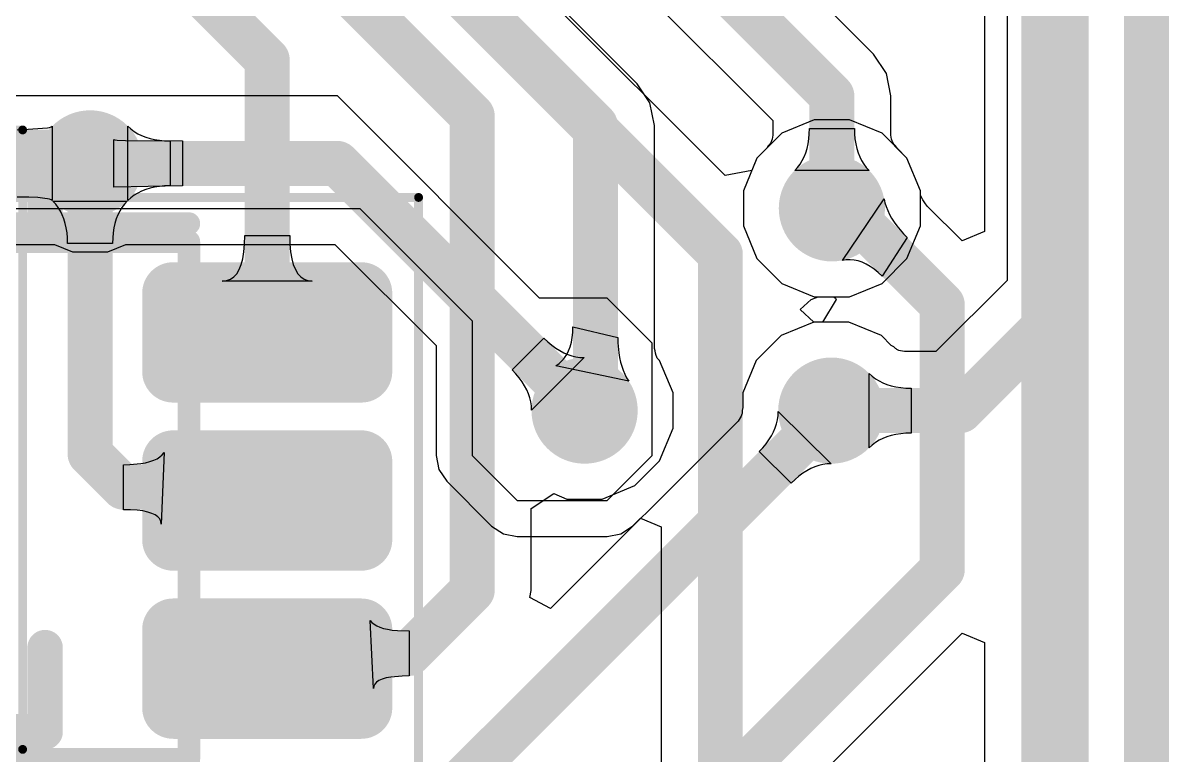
# Model space of a CAD drawing. Header units: inches. Extents: x 1.37 to 4.6, y 1.74 to 5.29.
# Drawn here: x 4.2601 to 4.515, y 4.5884 to 4.7512 of the extents above; entities that cross this region are included whole.
import ezdxf

# ---------------------------------------------------------------- set-up
doc = ezdxf.new("R2010")
doc.units = ezdxf.units.IN
doc.header["$MEASUREMENT"] = 0
for name, color, linetype in [('BottomLayer', 5, 'Continuous'), ('BottomOverlay', 54, 'Continuous'), ('KeepOutLayer', 6, 'Continuous'), ('Mechanical13', 56, 'Continuous'), ('Mechanical15', 56, 'Continuous'), ('TopLayer', 1, 'Continuous'), ('TopOverlay', 2, 'Continuous'), ('TopPaste', 8, 'Continuous'), ('TopSolder', 216, 'Continuous'), ('ViaHoleLayer', 16, 'Continuous')]:
    doc.layers.add(name, color=color, linetype=linetype)

# ---------------------------------------------------------------- blocks, each defined once
blk = doc.blocks.new('SOT95P280X145_6N_24')
at = {"layer": 'TopLayer'}
h = blk.add_hatch(color=1, dxfattribs=at)
edge = h.paths.add_edge_path()
edge.add_arc((-0.07032, 0.04611), 0.0029, 90, 180)
edge.add_line((-0.07323, 0.04611), (-0.07323, 0.02869))
edge.add_arc((-0.07032, 0.02869), 0.0029, 180, 270)
edge.add_line((-0.07032, 0.02579), (-0.02849, 0.02579))
edge.add_arc((-0.02849, 0.02869), 0.0029, 270, 360)
edge.add_line((-0.02559, 0.02869), (-0.02559, 0.04611))
edge.add_arc((-0.02849, 0.04611), 0.0029, 0, 90)
edge.add_line((-0.02849, 0.04902), (-0.07032, 0.04902))
h = blk.add_hatch(color=1, dxfattribs=at)
edge = h.paths.add_edge_path()
edge.add_arc((0.02849, 0.04611), 0.0029, 90, 180)
edge.add_line((0.02559, 0.04611), (0.02559, 0.02869))
edge.add_arc((0.02849, 0.02869), 0.0029, 180, 270)
edge.add_line((0.02849, 0.02579), (0.07032, 0.02579))
edge.add_arc((0.07032, 0.02869), 0.0029, 270, 360)
edge.add_line((0.07323, 0.02869), (0.07323, 0.04611))
edge.add_arc((0.07032, 0.04611), 0.0029, 0, 90)
edge.add_line((0.07032, 0.04902), (0.02849, 0.04902))
h = blk.add_hatch(color=1, dxfattribs=at)
edge = h.paths.add_edge_path()
edge.add_arc((-0.07032, 0.00871), 0.0029, 90, 180)
edge.add_line((-0.07323, 0.00871), (-0.07323, -0.00871))
edge.add_arc((-0.07032, -0.00871), 0.0029, 180, 270)
edge.add_line((-0.07032, -0.01161), (-0.02849, -0.01161))
edge.add_arc((-0.02849, -0.00871), 0.0029, 270, 360)
edge.add_line((-0.02559, -0.00871), (-0.02559, 0.00871))
edge.add_arc((-0.02849, 0.00871), 0.0029, 0, 90)
edge.add_line((-0.02849, 0.01161), (-0.07032, 0.01161))
h = blk.add_hatch(color=1, dxfattribs=at)
edge = h.paths.add_edge_path()
edge.add_arc((0.02849, 0.00871), 0.0029, 90, 180)
edge.add_line((0.02559, 0.00871), (0.02559, -0.00871))
edge.add_arc((0.02849, -0.00871), 0.0029, 180, 270)
edge.add_line((0.02849, -0.01161), (0.07032, -0.01161))
edge.add_arc((0.07032, -0.00871), 0.0029, 270, 360)
edge.add_line((0.07323, -0.00871), (0.07323, 0.00871))
edge.add_arc((0.07032, 0.00871), 0.0029, 0, 90)
edge.add_line((0.07032, 0.01161), (0.02849, 0.01161))
h = blk.add_hatch(color=1, dxfattribs=at)
edge = h.paths.add_edge_path()
edge.add_arc((-0.07032, -0.02869), 0.0029, 90, 180)
edge.add_line((-0.07323, -0.02869), (-0.07323, -0.04611))
edge.add_arc((-0.07032, -0.04611), 0.0029, 180, 270)
edge.add_line((-0.07032, -0.04902), (-0.02849, -0.04902))
edge.add_arc((-0.02849, -0.04611), 0.0029, 270, 360)
edge.add_line((-0.02559, -0.04611), (-0.02559, -0.02869))
edge.add_arc((-0.02849, -0.02869), 0.0029, 0, 90)
edge.add_line((-0.02849, -0.02579), (-0.07032, -0.02579))
h = blk.add_hatch(color=1, dxfattribs=at)
edge = h.paths.add_edge_path()
edge.add_arc((0.02849, -0.02869), 0.0029, 90, 180)
edge.add_line((0.02559, -0.02869), (0.02559, -0.04611))
edge.add_arc((0.02849, -0.04611), 0.0029, 180, 270)
edge.add_line((0.02849, -0.04902), (0.07032, -0.04902))
edge.add_arc((0.07032, -0.04611), 0.0029, 270, 360)
edge.add_line((0.07323, -0.04611), (0.07323, -0.02869))
edge.add_arc((0.07032, -0.02869), 0.0029, 0, 90)
edge.add_line((0.07032, -0.02579), (0.02849, -0.02579))
at = {"layer": 'TopPaste'}
h = blk.add_hatch(color=8, dxfattribs=at)
edge = h.paths.add_edge_path()
edge.add_arc((-0.07032, 0.04611), 0.0029, 90, 180)
edge.add_line((-0.07323, 0.04611), (-0.07323, 0.02869))
edge.add_arc((-0.07032, 0.02869), 0.0029, 180, 270)
edge.add_line((-0.07032, 0.02579), (-0.02849, 0.02579))
edge.add_arc((-0.02849, 0.02869), 0.0029, 270, 360)
edge.add_line((-0.02559, 0.02869), (-0.02559, 0.04611))
edge.add_arc((-0.02849, 0.04611), 0.0029, 0, 90)
edge.add_line((-0.02849, 0.04902), (-0.07032, 0.04902))
h = blk.add_hatch(color=8, dxfattribs=at)
edge = h.paths.add_edge_path()
edge.add_arc((0.02849, 0.04611), 0.0029, 90, 180)
edge.add_line((0.02559, 0.04611), (0.02559, 0.02869))
edge.add_arc((0.02849, 0.02869), 0.0029, 180, 270)
edge.add_line((0.02849, 0.02579), (0.07032, 0.02579))
edge.add_arc((0.07032, 0.02869), 0.0029, 270, 360)
edge.add_line((0.07323, 0.02869), (0.07323, 0.04611))
edge.add_arc((0.07032, 0.04611), 0.0029, 0, 90)
edge.add_line((0.07032, 0.04902), (0.02849, 0.04902))
h = blk.add_hatch(color=8, dxfattribs=at)
edge = h.paths.add_edge_path()
edge.add_arc((-0.07032, 0.00871), 0.0029, 90, 180)
edge.add_line((-0.07323, 0.00871), (-0.07323, -0.00871))
edge.add_arc((-0.07032, -0.00871), 0.0029, 180, 270)
edge.add_line((-0.07032, -0.01161), (-0.02849, -0.01161))
edge.add_arc((-0.02849, -0.00871), 0.0029, 270, 360)
edge.add_line((-0.02559, -0.00871), (-0.02559, 0.00871))
edge.add_arc((-0.02849, 0.00871), 0.0029, 0, 90)
edge.add_line((-0.02849, 0.01161), (-0.07032, 0.01161))
h = blk.add_hatch(color=8, dxfattribs=at)
edge = h.paths.add_edge_path()
edge.add_arc((0.02849, 0.00871), 0.0029, 90, 180)
edge.add_line((0.02559, 0.00871), (0.02559, -0.00871))
edge.add_arc((0.02849, -0.00871), 0.0029, 180, 270)
edge.add_line((0.02849, -0.01161), (0.07032, -0.01161))
edge.add_arc((0.07032, -0.00871), 0.0029, 270, 360)
edge.add_line((0.07323, -0.00871), (0.07323, 0.00871))
edge.add_arc((0.07032, 0.00871), 0.0029, 0, 90)
edge.add_line((0.07032, 0.01161), (0.02849, 0.01161))
h = blk.add_hatch(color=8, dxfattribs=at)
edge = h.paths.add_edge_path()
edge.add_arc((-0.07032, -0.02869), 0.0029, 90, 180)
edge.add_line((-0.07323, -0.02869), (-0.07323, -0.04611))
edge.add_arc((-0.07032, -0.04611), 0.0029, 180, 270)
edge.add_line((-0.07032, -0.04902), (-0.02849, -0.04902))
edge.add_arc((-0.02849, -0.04611), 0.0029, 270, 360)
edge.add_line((-0.02559, -0.04611), (-0.02559, -0.02869))
edge.add_arc((-0.02849, -0.02869), 0.0029, 0, 90)
edge.add_line((-0.02849, -0.02579), (-0.07032, -0.02579))
h = blk.add_hatch(color=8, dxfattribs=at)
edge = h.paths.add_edge_path()
edge.add_arc((0.02849, -0.02869), 0.0029, 90, 180)
edge.add_line((0.02559, -0.02869), (0.02559, -0.04611))
edge.add_arc((0.02849, -0.04611), 0.0029, 180, 270)
edge.add_line((0.02849, -0.04902), (0.07032, -0.04902))
edge.add_arc((0.07032, -0.04611), 0.0029, 270, 360)
edge.add_line((0.07323, -0.04611), (0.07323, -0.02869))
edge.add_arc((0.07032, -0.02869), 0.0029, 0, 90)
edge.add_line((0.07032, -0.02579), (0.02849, -0.02579))
at = {"layer": 'TopSolder'}
h = blk.add_hatch(color=216, dxfattribs=at)
edge = h.paths.add_edge_path()
edge.add_arc((-0.07032, 0.04611), 0.0069, 90, 180)
edge.add_line((-0.07723, 0.04611), (-0.07723, 0.02869))
edge.add_arc((-0.07032, 0.02869), 0.0069, 180, 270)
edge.add_line((-0.07032, 0.02179), (-0.02849, 0.02179))
edge.add_arc((-0.02849, 0.02869), 0.0069, 270, 360)
edge.add_line((-0.02159, 0.02869), (-0.02159, 0.04611))
edge.add_arc((-0.02849, 0.04611), 0.0069, 0, 90)
edge.add_line((-0.02849, 0.05302), (-0.07032, 0.05302))
h = blk.add_hatch(color=216, dxfattribs=at)
edge = h.paths.add_edge_path()
edge.add_arc((0.02849, 0.04611), 0.0069, 90, 180)
edge.add_line((0.02159, 0.04611), (0.02159, 0.02869))
edge.add_arc((0.02849, 0.02869), 0.0069, 180, 270)
edge.add_line((0.02849, 0.02179), (0.07032, 0.02179))
edge.add_arc((0.07032, 0.02869), 0.0069, 270, 360)
edge.add_line((0.07723, 0.02869), (0.07723, 0.04611))
edge.add_arc((0.07032, 0.04611), 0.0069, 0, 90)
edge.add_line((0.07032, 0.05302), (0.02849, 0.05302))
h = blk.add_hatch(color=216, dxfattribs=at)
edge = h.paths.add_edge_path()
edge.add_arc((-0.07032, 0.00871), 0.0069, 90, 180)
edge.add_line((-0.07723, 0.00871), (-0.07723, -0.00871))
edge.add_arc((-0.07032, -0.00871), 0.0069, 180, 270)
edge.add_line((-0.07032, -0.01561), (-0.02849, -0.01561))
edge.add_arc((-0.02849, -0.00871), 0.0069, 270, 360)
edge.add_line((-0.02159, -0.00871), (-0.02159, 0.00871))
edge.add_arc((-0.02849, 0.00871), 0.0069, 0, 90)
edge.add_line((-0.02849, 0.01561), (-0.07032, 0.01561))
h = blk.add_hatch(color=216, dxfattribs=at)
edge = h.paths.add_edge_path()
edge.add_arc((0.02849, 0.00871), 0.0069, 90, 180)
edge.add_line((0.02159, 0.00871), (0.02159, -0.00871))
edge.add_arc((0.02849, -0.00871), 0.0069, 180, 270)
edge.add_line((0.02849, -0.01561), (0.07032, -0.01561))
edge.add_arc((0.07032, -0.00871), 0.0069, 270, 360)
edge.add_line((0.07723, -0.00871), (0.07723, 0.00871))
edge.add_arc((0.07032, 0.00871), 0.0069, 0, 90)
edge.add_line((0.07032, 0.01561), (0.02849, 0.01561))
h = blk.add_hatch(color=216, dxfattribs=at)
edge = h.paths.add_edge_path()
edge.add_arc((-0.07032, -0.02869), 0.0069, 90, 180)
edge.add_line((-0.07723, -0.02869), (-0.07723, -0.04611))
edge.add_arc((-0.07032, -0.04611), 0.0069, 180, 270)
edge.add_line((-0.07032, -0.05302), (-0.02849, -0.05302))
edge.add_arc((-0.02849, -0.04611), 0.0069, 270, 360)
edge.add_line((-0.02159, -0.04611), (-0.02159, -0.02869))
edge.add_arc((-0.02849, -0.02869), 0.0069, 0, 90)
edge.add_line((-0.02849, -0.02179), (-0.07032, -0.02179))
h = blk.add_hatch(color=216, dxfattribs=at)
edge = h.paths.add_edge_path()
edge.add_arc((0.02849, -0.02869), 0.0069, 90, 180)
edge.add_line((0.02159, -0.02869), (0.02159, -0.04611))
edge.add_arc((0.02849, -0.04611), 0.0069, 180, 270)
edge.add_line((0.02849, -0.05302), (0.07032, -0.05302))
edge.add_arc((0.07032, -0.04611), 0.0069, 270, 360)
edge.add_line((0.07723, -0.04611), (0.07723, -0.02869))
edge.add_arc((0.07032, -0.02869), 0.0069, 0, 90)
edge.add_line((0.07032, -0.02179), (0.02849, -0.02179))
at = {"layer": 'Mechanical13', "const_width": 0.005}
for points in [[(-0.03199, 0.05758), (0.03199, 0.05758)], [(-0.03199, -0.05758), (-0.03199, 0.05758)], [(0.03199, -0.05758), (0.03199, 0.05758)], [(-0.03199, -0.05758), (0.03199, -0.05758)]]:
    blk.add_lwpolyline(points, dxfattribs=at)
at = {"layer": 'Mechanical13'}
for points, const_width in [([(-0.03324, 0.05758, 1), (-0.03074, 0.05758, 1)], 0.0025), ([(-0.03324, 0.05758, 1), (-0.03074, 0.05758, 1)], 0.0025), ([(0.03074, 0.05758, 1), (0.03324, 0.05758, 1)], 0.0025), ([(0.03074, 0.05758, 1), (0.03324, 0.05758, 1)], 0.0025), ([(-0.09665, 0.0372, 1), (-0.10453, 0.0372, 1)], 0.00787), ([(-0.1065, 0.0372, 1), (-0.10256, 0.0372, 1)], 0.00394), ([(-0.09862, 0.0372, 1), (-0.09469, 0.0372, 1)], 0.00394), ([(-0.03324, -0.05758, 1), (-0.03074, -0.05758, 1)], 0.0025), ([(-0.03324, -0.05758, 1), (-0.03074, -0.05758, 1)], 0.0025), ([(0.03074, -0.05758, 1), (0.03324, -0.05758, 1)], 0.0025), ([(0.03074, -0.05758, 1), (0.03324, -0.05758, 1)], 0.0025)]:
    blk.add_lwpolyline(points, format="xyb", close=True, dxfattribs=dict(at, const_width=const_width))
at = {"layer": 'Mechanical15', "const_width": 0.00197}
for points in [[(-0.08307, -0.06742), (-0.08307, 0.06742)], [(-0.08307, 0.06742), (0.08307, 0.06742)], [(0.08307, -0.06742), (0.08307, 0.06742)], [(-0.08307, -0.06742), (0.08307, -0.06742)]]:
    blk.add_lwpolyline(points, dxfattribs=at)
at = {"layer": 'Mechanical15', "const_width": 0.000984}
for points in [[(-0.08356, 0.06742, 1), (-0.08258, 0.06742, 1)], [(-0.08356, 0.06742, 1), (-0.08258, 0.06742, 1)], [(0.08258, 0.06742, 1), (0.08356, 0.06742, 1)], [(0.08258, 0.06742, 1), (0.08356, 0.06742, 1)], [(-0.08356, -0.06742, 1), (-0.08258, -0.06742, 1)], [(-0.08356, -0.06742, 1), (-0.08258, -0.06742, 1)], [(0.08258, -0.06742, 1), (0.08356, -0.06742, 1)], [(0.08258, -0.06742, 1), (0.08356, -0.06742, 1)]]:
    blk.add_lwpolyline(points, format="xyb", close=True, dxfattribs=at)
at = {"layer": 'TopOverlay', "const_width": 0.005}
for points in [[(-0.03199, 0.06161), (0.03199, 0.06161)], [(-0.03199, -0.06161), (0.03199, -0.06161)]]:
    blk.add_lwpolyline(points, dxfattribs=at)
at = {"layer": 'TopOverlay'}
for points, const_width in [([(-0.03324, 0.06161, 1), (-0.03074, 0.06161, 1)], 0.0025), ([(0.03074, 0.06161, 1), (0.03324, 0.06161, 1)], 0.0025), ([(-0.09665, 0.0372, 1), (-0.10453, 0.0372, 1)], 0.00787), ([(-0.1065, 0.0372, 1), (-0.10256, 0.0372, 1)], 0.00394), ([(-0.09862, 0.0372, 1), (-0.09469, 0.0372, 1)], 0.00394), ([(-0.03324, -0.06161, 1), (-0.03074, -0.06161, 1)], 0.0025), ([(0.03074, -0.06161, 1), (0.03324, -0.06161, 1)], 0.0025)]:
    blk.add_lwpolyline(points, format="xyb", close=True, dxfattribs=dict(at, const_width=const_width))
blk = doc.blocks.new('DIODE_SMA_B_145')
at = {"layer": 'BottomOverlay', "const_width": 0.00787}
for points in [[(-0.145, 0.065), (-0.145, 0.04626)], [(0.14764, 0.065), (-0.145, 0.065)], [(-0.145, -0.04626), (-0.145, -0.065)], [(0.14764, -0.065), (-0.145, -0.065)]]:
    blk.add_lwpolyline(points, dxfattribs=at)
at = {"layer": 'BottomOverlay', "const_width": 0.00394}
for points in [[(-0.14697, 0.065, 1), (-0.14303, 0.065, 1)], [(-0.14697, 0.065, 1), (-0.14303, 0.065, 1)], [(-0.14697, 0.04626, 1), (-0.14303, 0.04626, 1)], [(-0.14697, -0.04626, 1), (-0.14303, -0.04626, 1)], [(-0.14697, -0.065, 1), (-0.14303, -0.065, 1)], [(-0.14697, -0.065, 1), (-0.14303, -0.065, 1)]]:
    blk.add_lwpolyline(points, format="xyb", close=True, dxfattribs=at)
at = {"layer": 'Mechanical15', "const_width": 0.00197}
for points in [[(-0.14, 0.0689), (-0.14, -0.0689)], [(0.14, 0.0689), (-0.14, 0.0689)], [(0.14, -0.0689), (-0.14, -0.0689)]]:
    blk.add_lwpolyline(points, dxfattribs=at)
at = {"layer": 'Mechanical15', "const_width": 0.000984}
for points in [[(-0.14049, 0.0689, 1), (-0.13951, 0.0689, 1)], [(-0.14049, 0.0689, 1), (-0.13951, 0.0689, 1)], [(-0.14049, -0.0689, 1), (-0.13951, -0.0689, 1)], [(-0.14049, -0.0689, 1), (-0.13951, -0.0689, 1)]]:
    blk.add_lwpolyline(points, format="xyb", close=True, dxfattribs=at)

msp = doc.modelspace()

# ---------------------------------------------------------------- hatches: boundary and pattern name
at = {"layer": 'BottomLayer'}
h = msp.add_hatch(color=5, dxfattribs=at)
edge = h.paths.add_edge_path()
edge.add_arc((4.275, 4.72), 0.01181, 0, 360)
h = msp.add_hatch(color=5, dxfattribs=at)
edge = h.paths.add_edge_path()
edge.add_arc((4.44, 4.71), 0.01181, 0, 360)
h = msp.add_hatch(color=5, dxfattribs=at)
edge = h.paths.add_edge_path()
edge.add_arc((4.385, 4.665), 0.01181, 0, 360)
h = msp.add_hatch(color=5, dxfattribs=at)
edge = h.paths.add_edge_path()
edge.add_arc((4.43987, 4.665), 0.01181, 0, 360)
at = {"layer": 'TopLayer'}
h = msp.add_hatch(color=1, dxfattribs=at)
edge = h.paths.add_edge_path()
edge.add_arc((4.275, 4.72), 0.01181, 0, 360)
h = msp.add_hatch(color=1, dxfattribs=at)
edge = h.paths.add_edge_path()
edge.add_arc((4.44, 4.71), 0.01181, 0, 360)
h = msp.add_hatch(color=1, dxfattribs=at)
edge = h.paths.add_edge_path()
edge.add_arc((4.385, 4.665), 0.01181, 0, 360)
h = msp.add_hatch(color=1, dxfattribs=at)
edge = h.paths.add_edge_path()
edge.add_arc((4.43987, 4.665), 0.01181, 0, 360)
at = {"layer": 'ViaHoleLayer'}
h = msp.add_hatch(color=16, dxfattribs=at)
edge = h.paths.add_edge_path()
edge.add_arc((4.275, 4.72), 0.00591, 0, 360)
h = msp.add_hatch(color=16, dxfattribs=at)
edge = h.paths.add_edge_path()
edge.add_arc((4.44, 4.71), 0.00591, 0, 360)
h = msp.add_hatch(color=16, dxfattribs=at)
edge = h.paths.add_edge_path()
edge.add_arc((4.385, 4.665), 0.00591, 0, 360)
h = msp.add_hatch(color=16, dxfattribs=at)
edge = h.paths.add_edge_path()
edge.add_arc((4.43987, 4.665), 0.00591, 0, 360)

# ---------------------------------------------------------------- linework, layer by layer
at = {"layer": 'BottomLayer'}
for p, q in [((4.34462, 4.81182), (4.42687, 4.72956)), ((4.479, 4.804), (4.479, 4.69397)), ((4.41629, 4.71727), (4.35721, 4.77635)), ((4.44928, 4.74428), (4.41794, 4.77562)), ((4.45213, 4.74002), (4.44928, 4.74428)), ((4.45313, 4.735), (4.45213, 4.74002)), ((4.33, 4.735), (3.965, 4.735)), ((4.375, 4.69), (4.33, 4.735)), ((4.45313, 4.72627), (4.45313, 4.735)), ((4.42687, 4.72956), (4.42687, 4.72627)), ((4.25879, 4.7275), (4.26013, 4.72751)), ((4.26013, 4.72751), (4.26555, 4.72788)), ((4.26555, 4.72788), (4.26601, 4.72799)), ((4.26601, 4.72799), (4.26635, 4.72812)), ((4.26635, 4.72812), (4.26657, 4.72827)), ((4.26657, 4.72827), (4.26657, 4.71173)), ((4.28343, 4.71173), (4.28343, 4.72827)), ((4.28343, 4.72827), (4.2841, 4.72765)), ((4.2841, 4.72765), (4.28483, 4.72709)), ((4.28483, 4.72709), (4.28562, 4.7266)), ((4.28562, 4.7266), (4.28647, 4.72618)), ((4.43487, 4.72545), (4.43497, 4.72659)), ((4.43497, 4.72659), (4.435, 4.72779)), ((4.435, 4.72779), (4.445, 4.72779)), ((4.445, 4.72779), (4.44503, 4.72659)), ((4.44503, 4.72659), (4.44513, 4.72545)), ((4.2803, 4.71469), (4.2803, 4.72531)), ((4.2803, 4.72531), (4.28051, 4.72525)), ((4.28051, 4.72525), (4.28101, 4.7252)), ((4.28101, 4.7252), (4.28289, 4.72511)), ((4.28289, 4.72511), (4.29559, 4.725)), ((4.28647, 4.72618), (4.28737, 4.72582)), ((4.28737, 4.72582), (4.28834, 4.72552)), ((4.28834, 4.72552), (4.28936, 4.72529)), ((4.28936, 4.72529), (4.29045, 4.72513)), ((4.29045, 4.72513), (4.29159, 4.72503)), ((4.29159, 4.72503), (4.29279, 4.725)), ((4.29279, 4.725), (4.29279, 4.715)), ((4.29559, 4.725), (4.29559, 4.715)), ((4.4262, 4.72428), (4.42584, 4.72389)), ((4.42629, 4.7244), (4.4262, 4.72428)), ((4.42639, 4.72455), (4.42629, 4.7244)), ((4.42649, 4.72476), (4.42639, 4.72455)), ((4.4266, 4.72503), (4.42649, 4.72476)), ((4.42671, 4.72539), (4.4266, 4.72503)), ((4.42681, 4.72584), (4.42671, 4.72539)), ((4.42687, 4.72627), (4.42681, 4.72584)), ((4.43448, 4.72334), (4.43471, 4.72436)), ((4.43471, 4.72436), (4.43487, 4.72545)), ((4.44513, 4.72545), (4.44529, 4.72436)), ((4.44529, 4.72436), (4.44552, 4.72334)), ((4.45319, 4.72584), (4.45313, 4.72627)), ((4.45329, 4.72539), (4.45319, 4.72584)), ((4.4534, 4.72503), (4.45329, 4.72539)), ((4.45351, 4.72476), (4.4534, 4.72503)), ((4.45361, 4.72455), (4.45351, 4.72476)), ((4.45371, 4.7244), (4.45361, 4.72455)), ((4.4538, 4.72428), (4.45371, 4.7244)), ((4.45416, 4.72389), (4.4538, 4.72428)), ((4.42551, 4.72335), (4.42331, 4.72115)), ((4.42584, 4.72389), (4.42551, 4.72335)), ((4.4334, 4.72062), (4.43382, 4.72147)), ((4.43382, 4.72147), (4.43418, 4.72237)), ((4.43418, 4.72237), (4.43448, 4.72334)), ((4.44552, 4.72334), (4.44582, 4.72237)), ((4.44582, 4.72237), (4.44618, 4.72147)), ((4.44618, 4.72147), (4.4466, 4.72062)), ((4.45449, 4.72335), (4.45416, 4.72389)), ((4.45669, 4.72115), (4.45449, 4.72335)), ((4.42331, 4.72115), (4.42219, 4.71844)), ((4.43173, 4.71843), (4.43235, 4.7191)), ((4.43235, 4.7191), (4.43291, 4.71983)), ((4.43291, 4.71983), (4.4334, 4.72062)), ((4.4466, 4.72062), (4.44709, 4.71983)), ((4.44709, 4.71983), (4.44765, 4.7191)), ((4.44765, 4.7191), (4.44827, 4.71843)), ((4.45969, 4.71392), (4.45669, 4.72115)), ((4.42219, 4.71844), (4.41629, 4.71727)), ((4.44827, 4.71843), (4.43173, 4.71843)), ((4.29559, 4.715), (4.2803, 4.71469)), ((4.28647, 4.71382), (4.28562, 4.7134)), ((4.28737, 4.71418), (4.28647, 4.71382)), ((4.28834, 4.71448), (4.28737, 4.71418)), ((4.28936, 4.71471), (4.28834, 4.71448)), ((4.29045, 4.71487), (4.28936, 4.71471)), ((4.29159, 4.71497), (4.29045, 4.71487)), ((4.29279, 4.715), (4.29159, 4.71497)), ((4.45969, 4.70608), (4.45969, 4.71392)), ((4.26135, 4.71247), (4.25879, 4.7125)), ((4.2634, 4.71238), (4.26135, 4.71247)), ((4.26496, 4.71222), (4.2634, 4.71238)), ((4.26555, 4.71212), (4.26496, 4.71222)), ((4.26601, 4.71201), (4.26555, 4.71212)), ((4.26635, 4.71188), (4.26601, 4.71201)), ((4.26657, 4.71173), (4.26635, 4.71188)), ((4.2841, 4.71235), (4.28343, 4.71173)), ((4.28483, 4.71291), (4.2841, 4.71235)), ((4.28562, 4.7134), (4.28483, 4.71291)), ((3.975, 4.71), (4.335, 4.71)), ((4.335, 4.71), (4.36, 4.685)), ((4.45669, 4.69885), (4.45969, 4.70608)), ((4.25795, 4.70197), (4.26708, 4.70197)), ((4.26708, 4.70197), (4.27108, 4.70031)), ((4.27892, 4.70031), (4.28292, 4.70197)), ((4.28292, 4.70197), (4.32947, 4.70197)), ((4.32947, 4.70197), (4.35197, 4.67947)), ((4.27108, 4.70031), (4.27892, 4.70031)), ((4.45115, 4.69331), (4.45669, 4.69885)), ((4.479, 4.69397), (4.46315, 4.67813)), ((4.44392, 4.69032), (4.45115, 4.69331)), ((4.39, 4.69), (4.375, 4.69)), ((4.4, 4.68), (4.39, 4.69)), ((4.43292, 4.68751), (4.43538, 4.68969)), ((4.43538, 4.68969), (4.43692, 4.69032)), ((4.43692, 4.69032), (4.44392, 4.69032)), ((4.43596, 4.68468), (4.43292, 4.68751)), ((4.36, 4.685), (4.36, 4.675)), ((4.44379, 4.68468), (4.43596, 4.68468)), ((4.45102, 4.68169), (4.44379, 4.68468)), ((4.36889, 4.67404), (4.37596, 4.68111)), ((4.37596, 4.68111), (4.37683, 4.68029)), ((4.45322, 4.67949), (4.45102, 4.68169)), ((4.35197, 4.67947), (4.35197, 4.655)), ((4.37683, 4.68029), (4.37771, 4.67955)), ((4.37771, 4.67955), (4.37859, 4.6789)), ((4.37859, 4.6789), (4.37947, 4.67834)), ((4.37947, 4.67834), (4.38036, 4.67786)), ((4.4, 4.655), (4.4, 4.68)), ((4.45377, 4.67916), (4.45322, 4.67949)), ((4.45415, 4.6788), (4.45377, 4.67916)), ((4.45427, 4.67871), (4.45415, 4.6788)), ((4.45442, 4.67861), (4.45427, 4.67871)), ((4.45463, 4.67851), (4.45442, 4.67861)), ((4.4549, 4.6784), (4.45463, 4.67851)), ((4.45526, 4.67829), (4.4549, 4.6784)), ((4.45571, 4.67819), (4.45526, 4.67829)), ((4.45614, 4.67813), (4.45571, 4.67819)), ((4.46315, 4.67813), (4.45614, 4.67813)), ((4.38488, 4.67681), (4.37319, 4.66512)), ((4.38036, 4.67786), (4.38126, 4.67748)), ((4.38126, 4.67748), (4.38216, 4.67718)), ((4.38216, 4.67718), (4.38306, 4.67697)), ((4.38306, 4.67697), (4.38397, 4.67685)), ((4.38397, 4.67685), (4.38488, 4.67681)), ((4.36, 4.675), (4.36, 4.655)), ((4.36971, 4.67317), (4.36889, 4.67404)), ((4.37045, 4.67229), (4.36971, 4.67317)), ((4.44831, 4.65673), (4.44831, 4.67327)), ((4.44831, 4.67327), (4.44898, 4.67265)), ((4.3711, 4.67141), (4.37045, 4.67229)), ((4.37166, 4.67053), (4.3711, 4.67141)), ((4.37214, 4.66964), (4.37166, 4.67053)), ((4.44898, 4.67265), (4.44971, 4.67209)), ((4.44971, 4.67209), (4.4505, 4.6716)), ((4.4505, 4.6716), (4.45134, 4.67118)), ((4.45134, 4.67118), (4.45225, 4.67082)), ((4.45225, 4.67082), (4.45321, 4.67052)), ((4.45321, 4.67052), (4.45424, 4.67029)), ((4.37252, 4.66874), (4.37214, 4.66964)), ((4.37282, 4.66784), (4.37252, 4.66874)), ((4.45424, 4.67029), (4.45532, 4.67013)), ((4.45532, 4.67013), (4.45646, 4.67003)), ((4.45646, 4.67003), (4.45766, 4.67)), ((4.45766, 4.67), (4.45766, 4.66)), ((4.37303, 4.66694), (4.37282, 4.66784)), ((4.37315, 4.66603), (4.37303, 4.66694)), ((4.37319, 4.66512), (4.37315, 4.66603)), ((4.44971, 4.65791), (4.44898, 4.65735)), ((4.4505, 4.6584), (4.44971, 4.65791)), ((4.45134, 4.65882), (4.4505, 4.6584)), ((4.45225, 4.65918), (4.45134, 4.65882)), ((4.45321, 4.65948), (4.45225, 4.65918)), ((4.45424, 4.65971), (4.45321, 4.65948)), ((4.45532, 4.65987), (4.45424, 4.65971)), ((4.45646, 4.65997), (4.45532, 4.65987)), ((4.45766, 4.66), (4.45646, 4.65997)), ((4.44898, 4.65735), (4.44831, 4.65673)), ((4.35197, 4.655), (4.35258, 4.65193)), ((4.36, 4.655), (4.37, 4.645)), ((4.39, 4.645), (4.4, 4.655)), ((4.35258, 4.65193), (4.35432, 4.64932)), ((4.35432, 4.64932), (4.35432, 4.64932)), ((4.35432, 4.64932), (4.36432, 4.63932)), ((4.37, 4.645), (4.39, 4.645)), ((4.39568, 4.63932), (4.39744, 4.64109)), ((4.39744, 4.64109), (4.40206, 4.63918)), ((4.36432, 4.63932), (4.36693, 4.63758)), ((4.36693, 4.63758), (4.37, 4.63697)), ((4.39, 4.63697), (4.39307, 4.63758)), ((4.39307, 4.63758), (4.39568, 4.63932)), ((4.40206, 4.63918), (4.40206, 4.57481)), ((4.37, 4.63697), (4.39, 4.63697)), ((4.39, 4.63697), (4.39, 4.63697))]:
    msp.add_line(p, q, dxfattribs=at)
for points, const_width in [([(4.49213, 4.68854), (4.49213, 4.87787)], 0.01), ([(4.3539, 4.8211), (4.44, 4.735)], 0.01), ([(4.34793, 4.76707), (4.41519, 4.69981)], 0.01), ([(4.44, 4.71), (4.44, 4.735)], 0.01), ([(3.97, 4.72), (4.275, 4.72)], 0.015), ([(4.275, 4.72), (4.33, 4.72)], 0.01), ([(4.33, 4.72), (4.385, 4.665)], 0.01), ([(4.41519, 4.57481), (4.41519, 4.69981)], 0.01), ([(4.46859, 4.665), (4.49213, 4.68854)], 0.01), ([(4.43987, 4.665), (4.46859, 4.665)], 0.01)]:
    msp.add_lwpolyline(points, dxfattribs=dict(at, const_width=const_width))
for points, const_width in [([(4.4375, 4.735, 1), (4.4425, 4.735, 1)], 0.005), ([(4.4375, 4.735, 1), (4.4425, 4.735, 1)], 0.005), ([(4.27125, 4.72, 1), (4.27875, 4.72, 1)], 0.0075), ([(4.2725, 4.72, 1), (4.2775, 4.72, 1)], 0.005), ([(4.3275, 4.72, 1), (4.3325, 4.72, 1)], 0.005), ([(4.3275, 4.72, 1), (4.3325, 4.72, 1)], 0.005), ([(4.4375, 4.71, 1), (4.4425, 4.71, 1)], 0.005), ([(4.41269, 4.69981, 1), (4.41769, 4.69981, 1)], 0.005), ([(4.41269, 4.69981, 1), (4.41769, 4.69981, 1)], 0.005), ([(4.48963, 4.68854, 1), (4.49463, 4.68854, 1)], 0.005), ([(4.48963, 4.68854, 1), (4.49463, 4.68854, 1)], 0.005), ([(4.3825, 4.665, 1), (4.3875, 4.665, 1)], 0.005), ([(4.43737, 4.665, 1), (4.44237, 4.665, 1)], 0.005), ([(4.46609, 4.665, 1), (4.47109, 4.665, 1)], 0.005), ([(4.46609, 4.665, 1), (4.47109, 4.665, 1)], 0.005)]:
    msp.add_lwpolyline(points, format="xyb", close=True, dxfattribs=dict(at, const_width=const_width))
at = {"layer": 'KeepOutLayer', "const_width": 0.01}
msp.add_lwpolyline([(4.51, 1.745), (4.51, 5.045)], dxfattribs=at)
at = {"layer": 'TopLayer'}
for p, q in [((4.47395, 4.79208), (4.47395, 4.70482)), ((4.39668, 4.73773), (4.35431, 4.7801)), ((4.39952, 4.73348), (4.39668, 4.73773)), ((4.40052, 4.72845), (4.39952, 4.73348)), ((4.43608, 4.72968), (4.42885, 4.72669)), ((4.44392, 4.72968), (4.43608, 4.72968)), ((4.45115, 4.72669), (4.44392, 4.72968)), ((4.40052, 4.67958), (4.40052, 4.72845)), ((4.42885, 4.72669), (4.42331, 4.72115)), ((4.45669, 4.72115), (4.45115, 4.72669)), ((4.42331, 4.72115), (4.42032, 4.71392)), ((4.45969, 4.71392), (4.45669, 4.72115)), ((4.42032, 4.71392), (4.42032, 4.70608)), ((4.45969, 4.71296), (4.45969, 4.71392)), ((4.26735, 4.7109), (4.26673, 4.71157)), ((4.26673, 4.71157), (4.28327, 4.71157)), ((4.28327, 4.71157), (4.28265, 4.7109)), ((4.44233, 4.69842), (4.45162, 4.7121)), ((4.45162, 4.7121), (4.45181, 4.71124)), ((4.45181, 4.71124), (4.45208, 4.71038)), ((4.4598, 4.71267), (4.45969, 4.71296)), ((4.45997, 4.7123), (4.4598, 4.71267)), ((4.4602, 4.71188), (4.45997, 4.7123)), ((4.4605, 4.71142), (4.4602, 4.71188)), ((4.4608, 4.71099), (4.4605, 4.71142)), ((4.26791, 4.71017), (4.26735, 4.7109)), ((4.2684, 4.70938), (4.26791, 4.71017)), ((4.26882, 4.70853), (4.2684, 4.70938)), ((4.2816, 4.70938), (4.28118, 4.70853)), ((4.28209, 4.71017), (4.2816, 4.70938)), ((4.28265, 4.7109), (4.28209, 4.71017)), ((4.45208, 4.71038), (4.45241, 4.70952)), ((4.45241, 4.70952), (4.45281, 4.70866)), ((4.45281, 4.70866), (4.45329, 4.7078)), ((4.46129, 4.7104), (4.4608, 4.71099)), ((4.46895, 4.70274), (4.46129, 4.7104)), ((4.26918, 4.70763), (4.26882, 4.70853)), ((4.26948, 4.70666), (4.26918, 4.70763)), ((4.26971, 4.70564), (4.26948, 4.70666)), ((4.28052, 4.70666), (4.28029, 4.70564)), ((4.28082, 4.70763), (4.28052, 4.70666)), ((4.28118, 4.70853), (4.28082, 4.70763)), ((4.45329, 4.7078), (4.45383, 4.70693)), ((4.45383, 4.70693), (4.45445, 4.70607)), ((4.26987, 4.70455), (4.26971, 4.70564)), ((4.26997, 4.70341), (4.26987, 4.70455)), ((4.28013, 4.70455), (4.28003, 4.70341)), ((4.28029, 4.70564), (4.28013, 4.70455)), ((4.30936, 4.70203), (4.30941, 4.70395)), ((4.30941, 4.70395), (4.31941, 4.70395)), ((4.31941, 4.70395), (4.31946, 4.70203)), ((4.42032, 4.70608), (4.42331, 4.69885)), ((4.45445, 4.70607), (4.4559, 4.70434)), ((4.4559, 4.70434), (4.45672, 4.70348)), ((4.47395, 4.70482), (4.46895, 4.70274)), ((4.27, 4.70221), (4.26997, 4.70341)), ((4.28, 4.70221), (4.27, 4.70221)), ((4.28003, 4.70341), (4.28, 4.70221)), ((4.30921, 4.70031), (4.30936, 4.70203)), ((4.31946, 4.70203), (4.31961, 4.70031)), ((4.45672, 4.70348), (4.45116, 4.6949)), ((4.30861, 4.69747), (4.30896, 4.69879)), ((4.30896, 4.69879), (4.30921, 4.70031)), ((4.31961, 4.70031), (4.31986, 4.69879)), ((4.31986, 4.69879), (4.32021, 4.69747)), ((4.42331, 4.69885), (4.42885, 4.69331)), ((4.44321, 4.69855), (4.44233, 4.69842)), ((4.4441, 4.69857), (4.44321, 4.69855)), ((4.44498, 4.69848), (4.4441, 4.69857)), ((4.44586, 4.69829), (4.44498, 4.69848)), ((4.30761, 4.69545), (4.30816, 4.69636)), ((4.30816, 4.69636), (4.30861, 4.69747)), ((4.32021, 4.69747), (4.32066, 4.69636)), ((4.32066, 4.69636), (4.32121, 4.69545)), ((4.44675, 4.69799), (4.44586, 4.69829)), ((4.44763, 4.69758), (4.44675, 4.69799)), ((4.44851, 4.69707), (4.44763, 4.69758)), ((4.44939, 4.69645), (4.44851, 4.69707)), ((4.45028, 4.69573), (4.44939, 4.69645)), ((4.30441, 4.69383), (4.30536, 4.69393)), ((4.32441, 4.69383), (4.30441, 4.69383)), ((4.30536, 4.69393), (4.30621, 4.69423)), ((4.30621, 4.69423), (4.30696, 4.69474)), ((4.30696, 4.69474), (4.30761, 4.69545)), ((4.32121, 4.69545), (4.32186, 4.69474)), ((4.32186, 4.69474), (4.32261, 4.69423)), ((4.32261, 4.69423), (4.32346, 4.69393)), ((4.32346, 4.69393), (4.32441, 4.69383)), ((4.45116, 4.6949), (4.45028, 4.69573)), ((4.42885, 4.69331), (4.43608, 4.69032)), ((4.43608, 4.69032), (4.44034, 4.69032)), ((4.44097, 4.68969), (4.43793, 4.68468)), ((4.44034, 4.69032), (4.4408, 4.69001)), ((4.4408, 4.69001), (4.44097, 4.68969)), ((4.38236, 4.6824), (4.38239, 4.68361)), ((4.38239, 4.68361), (4.39239, 4.6813)), ((4.43596, 4.68468), (4.42872, 4.68169)), ((4.43793, 4.68468), (4.43596, 4.68468)), ((4.38205, 4.6802), (4.38224, 4.68126)), ((4.38224, 4.68126), (4.38236, 4.6824)), ((4.39239, 4.6813), (4.39242, 4.6801)), ((4.42872, 4.68169), (4.42319, 4.67615)), ((4.38103, 4.67749), (4.38145, 4.67832)), ((4.38145, 4.67832), (4.38179, 4.67922)), ((4.38179, 4.67922), (4.38205, 4.6802)), ((4.39242, 4.6801), (4.39261, 4.67785)), ((4.40058, 4.67884), (4.40052, 4.67958)), ((4.40067, 4.6783), (4.40058, 4.67884)), ((4.40079, 4.67775), (4.40067, 4.6783)), ((4.37933, 4.67546), (4.37997, 4.67606)), ((4.37997, 4.67606), (4.38054, 4.67674)), ((4.38054, 4.67674), (4.38103, 4.67749)), ((4.39261, 4.67785), (4.39278, 4.6768)), ((4.39278, 4.6768), (4.393, 4.67581)), ((4.393, 4.67581), (4.39326, 4.67486)), ((4.40092, 4.67728), (4.40079, 4.67775)), ((4.40106, 4.67688), (4.40092, 4.67728)), ((4.40114, 4.6767), (4.40106, 4.67688)), ((4.40169, 4.67615), (4.40114, 4.6767)), ((4.40468, 4.66892), (4.40169, 4.67615)), ((4.42319, 4.67615), (4.42019, 4.66892)), ((4.37861, 4.67494), (4.37933, 4.67546)), ((4.39481, 4.67158), (4.37861, 4.67494)), ((4.39326, 4.67486), (4.39358, 4.67397)), ((4.39358, 4.67397), (4.39394, 4.67312)), ((4.39394, 4.67312), (4.39435, 4.67233)), ((4.39435, 4.67233), (4.39481, 4.67158)), ((4.40468, 4.66108), (4.40468, 4.66892)), ((4.42019, 4.66892), (4.42019, 4.66568)), ((4.42019, 4.66568), (4.42004, 4.66504)), ((4.41937, 4.66303), (4.41912, 4.66268)), ((4.41962, 4.66341), (4.41937, 4.66303)), ((4.41979, 4.66374), (4.41962, 4.66341)), ((4.4199, 4.664), (4.41979, 4.66374)), ((4.41997, 4.66421), (4.4199, 4.664)), ((4.42001, 4.66438), (4.41997, 4.66421)), ((4.42002, 4.66452), (4.42001, 4.66438)), ((4.42004, 4.66504), (4.42002, 4.66452)), ((4.42771, 4.66207), (4.42792, 4.66297)), ((4.42792, 4.66297), (4.42804, 4.66388)), ((4.42804, 4.66388), (4.42806, 4.66479)), ((4.42806, 4.66479), (4.43985, 4.65319)), ((4.41912, 4.66268), (4.37743, 4.62099)), ((4.40169, 4.65385), (4.40468, 4.66108)), ((4.42657, 4.65938), (4.42704, 4.66027)), ((4.42704, 4.66027), (4.42742, 4.66117)), ((4.42742, 4.66117), (4.42771, 4.66207)), ((4.42536, 4.65762), (4.42601, 4.6585)), ((4.42601, 4.6585), (4.42657, 4.65938)), ((4.29053, 4.65472), (4.29106, 4.65519)), ((4.29149, 4.65572), (4.29078, 4.63972)), ((4.29106, 4.65519), (4.29149, 4.65572)), ((4.4238, 4.65587), (4.42462, 4.65674)), ((4.43092, 4.64885), (4.4238, 4.65587)), ((4.42462, 4.65674), (4.42536, 4.65762)), ((4.28242, 4.65296), (4.28381, 4.65298)), ((4.28242, 4.64296), (4.28242, 4.65296)), ((4.28381, 4.65298), (4.28627, 4.6532)), ((4.28627, 4.6532), (4.28734, 4.6534)), ((4.28734, 4.6534), (4.2883, 4.65365)), ((4.2883, 4.65365), (4.28915, 4.65395)), ((4.28915, 4.65395), (4.2899, 4.65431)), ((4.2899, 4.65431), (4.29053, 4.65472)), ((4.39615, 4.64831), (4.40169, 4.65385)), ((4.43712, 4.6528), (4.43622, 4.6525)), ((4.43802, 4.65302), (4.43712, 4.6528)), ((4.43893, 4.65315), (4.43802, 4.65302)), ((4.43985, 4.65319), (4.43893, 4.65315)), ((4.43267, 4.65042), (4.4318, 4.64968)), ((4.43355, 4.65107), (4.43267, 4.65042)), ((4.43444, 4.65163), (4.43355, 4.65107)), ((4.43533, 4.65211), (4.43444, 4.65163)), ((4.43622, 4.6525), (4.43533, 4.65211)), ((4.38892, 4.64532), (4.39615, 4.64831)), ((4.4318, 4.64968), (4.43092, 4.64885)), ((4.37313, 4.6432), (4.37813, 4.64654)), ((4.37813, 4.64654), (4.38108, 4.64532)), ((4.38108, 4.64532), (4.38892, 4.64532)), ((4.28403, 4.64292), (4.28242, 4.64296)), ((4.28547, 4.64283), (4.28403, 4.64292)), ((4.28674, 4.64267), (4.28547, 4.64283)), ((4.28784, 4.64244), (4.28674, 4.64267)), ((4.28876, 4.64215), (4.28784, 4.64244)), ((4.37313, 4.625), (4.37313, 4.6432)), ((4.28951, 4.64179), (4.28876, 4.64215)), ((4.29008, 4.64137), (4.28951, 4.64179)), ((4.29049, 4.64089), (4.29008, 4.64137)), ((4.29072, 4.64034), (4.29049, 4.64089)), ((4.29078, 4.63972), (4.29072, 4.64034)), ((4.37282, 4.62345), (4.37313, 4.625)), ((4.37743, 4.62099), (4.37282, 4.62345)), ((4.33804, 4.60316), (4.33733, 4.61832)), ((4.33733, 4.61832), (4.3377, 4.61787)), ((4.3377, 4.61787), (4.33818, 4.61747)), ((4.33818, 4.61747), (4.33877, 4.61712)), ((4.33877, 4.61712), (4.33947, 4.61682)), ((4.33947, 4.61682), (4.34027, 4.61656)), ((4.34027, 4.61656), (4.34119, 4.61635)), ((4.34119, 4.61635), (4.34222, 4.61619)), ((4.34222, 4.61619), (4.34336, 4.61607)), ((4.34336, 4.61607), (4.34598, 4.61598)), ((4.34598, 4.61598), (4.34598, 4.60598)), ((4.39918, 4.54572), (4.46895, 4.61549)), ((4.46895, 4.61549), (4.47395, 4.61342)), ((4.47395, 4.61342), (4.47395, 4.32903)), ((4.33832, 4.60418), (4.3381, 4.6037)), ((4.3387, 4.6046), (4.33832, 4.60418)), ((4.33925, 4.60496), (4.3387, 4.6046)), ((4.33996, 4.60527), (4.33925, 4.60496)), ((4.34084, 4.60553), (4.33996, 4.60527)), ((4.34187, 4.60572), (4.34084, 4.60553)), ((4.34445, 4.60595), (4.34187, 4.60572)), ((4.34598, 4.60598), (4.34445, 4.60595)), ((4.3381, 4.6037), (4.33804, 4.60316))]:
    msp.add_line(p, q, dxfattribs=at)
for points, const_width in [([(4.48963, 4.30866), (4.48963, 4.81537)], 0.015), ([(4.31559, 4.77498), (4.36, 4.73057)], 0.01), ([(4.34118, 4.77467), (4.38739, 4.72845)], 0.01), ([(4.29, 4.76744), (4.31441, 4.74303)], 0.01), ([(4.31441, 4.6824), (4.31441, 4.74303)], 0.01), ([(4.36, 4.625), (4.36, 4.73057)], 0.01), ([(4.38739, 4.66739), (4.38739, 4.72845)], 0.01), ([(4.275, 4.65538), (4.275, 4.72)], 0.01), ([(4.44, 4.71), (4.44313, 4.71)], 0.01), ([(4.44313, 4.71), (4.46456, 4.68857)], 0.01), ([(4.46456, 4.62966), (4.46456, 4.68857)], 0.01), ([(4.385, 4.665), (4.38739, 4.66739)], 0.01), ([(4.35, 4.575), (4.43987, 4.66487)], 0.01), ([(4.43987, 4.66487), (4.43987, 4.665)], 0.01), ([(4.275, 4.65538), (4.28242, 4.64796)], 0.01), ([(4.28242, 4.64796), (4.31145, 4.64796)], 0.01), ([(4.31145, 4.64796), (4.31441, 4.645)], 0.01), ([(4.3899, 4.555), (4.46456, 4.62966)], 0.01), ([(4.34598, 4.61098), (4.36, 4.625)], 0.01), ([(4.31441, 4.6076), (4.31779, 4.61098)], 0.01), ([(4.31779, 4.61098), (4.34598, 4.61098)], 0.01)]:
    msp.add_lwpolyline(points, dxfattribs=dict(at, const_width=const_width))
at = {"layer": 'TopLayer', "const_width": 0.005}
for points in [[(4.31191, 4.74303, 1), (4.31691, 4.74303, 1)], [(4.31191, 4.74303, 1), (4.31691, 4.74303, 1)], [(4.3575, 4.73057, 1), (4.3625, 4.73057, 1)], [(4.3575, 4.73057, 1), (4.3625, 4.73057, 1)], [(4.38489, 4.72845, 1), (4.38989, 4.72845, 1)], [(4.38489, 4.72845, 1), (4.38989, 4.72845, 1)], [(4.2725, 4.72, 1), (4.2775, 4.72, 1)], [(4.4375, 4.71, 1), (4.4425, 4.71, 1)], [(4.44063, 4.71, 1), (4.44563, 4.71, 1)], [(4.44063, 4.71, 1), (4.44563, 4.71, 1)], [(4.46206, 4.68857, 1), (4.46706, 4.68857, 1)], [(4.46206, 4.68857, 1), (4.46706, 4.68857, 1)], [(4.31191, 4.6824, 1), (4.31691, 4.6824, 1)], [(4.38489, 4.66739, 1), (4.38989, 4.66739, 1)], [(4.38489, 4.66739, 1), (4.38989, 4.66739, 1)], [(4.3825, 4.665, 1), (4.3875, 4.665, 1)], [(4.43737, 4.665, 1), (4.44237, 4.665, 1)], [(4.43737, 4.66487, 1), (4.44237, 4.66487, 1)], [(4.43737, 4.66487, 1), (4.44237, 4.66487, 1)], [(4.2725, 4.65538, 1), (4.2775, 4.65538, 1)], [(4.2725, 4.65538, 1), (4.2775, 4.65538, 1)], [(4.27992, 4.64796, 1), (4.28492, 4.64796, 1)], [(4.27992, 4.64796, 1), (4.28492, 4.64796, 1)], [(4.30895, 4.64796, 1), (4.31395, 4.64796, 1)], [(4.30895, 4.64796, 1), (4.31395, 4.64796, 1)], [(4.31191, 4.645, 1), (4.31691, 4.645, 1)], [(4.46206, 4.62966, 1), (4.46706, 4.62966, 1)], [(4.46206, 4.62966, 1), (4.46706, 4.62966, 1)], [(4.3575, 4.625, 1), (4.3625, 4.625, 1)], [(4.3575, 4.625, 1), (4.3625, 4.625, 1)], [(4.31529, 4.61098, 1), (4.32029, 4.61098, 1)], [(4.31529, 4.61098, 1), (4.32029, 4.61098, 1)], [(4.34348, 4.61098, 1), (4.34848, 4.61098, 1)], [(4.34348, 4.61098, 1), (4.34848, 4.61098, 1)], [(4.31191, 4.6076, 1), (4.31691, 4.6076, 1)]]:
    msp.add_lwpolyline(points, format="xyb", close=True, dxfattribs=at)

# ---------------------------------------------------------------- block references
at = {"rotation": 180}
msp.add_blockref('DIODE_SMA_B_145', (4.12, 4.65854), dxfattribs=at)
msp.add_blockref('SOT95P280X145_6N_24', (4.265, 4.645))

doc.saveas('drawing.dxf')
